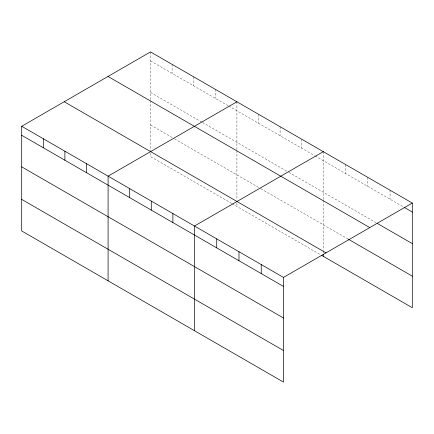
<?xml version="1.0" encoding="UTF-8"?>
<svg xmlns="http://www.w3.org/2000/svg" width="434" height="434" viewBox="0 0 434 434"><rect width="100%" height="100%" fill="white"/><g stroke="black" fill="none" stroke-linecap="round" stroke-linejoin="round"><path stroke-width="0.33" stroke-dasharray="2.17 1.63" d="M150.517 60.906L228.148 105.728M228.734 106.064L314.536 155.605M315.122 155.942L403.517 206.975M150.517 92.48L201.886 122.138M202.466 122.475L288.274 172.01M288.854 172.347L375.996 222.658M150.517 125.008L173.866 138.489M174.452 138.826L260.254 188.361M260.839 188.703L347.889 238.96M231.653 203.421L150.517 156.582L150.517 153.289M232.239 203.758L320.373 254.644M390.047 190.201L390.047 199.201M367.799 177.354L367.799 186.354M345.545 164.508L345.545 173.508M323.292 151.661L323.292 199.683M323.292 200.362L323.292 250.413M323.292 251.069L323.292 253.044M301.695 139.195L301.695 148.189M280.098 126.723L280.098 135.723M258.501 114.256L258.501 123.251M236.904 101.784L236.904 149.811M236.904 150.489L236.904 199.879M236.904 203.166L236.904 206.454M215.307 89.317L215.307 98.317M193.71 76.845L193.71 85.845M172.114 64.378L172.114 73.379M150.517 51.912L150.517 99.934M150.517 100.612L150.517 150.658"/><path stroke-width="0.65" d="M21.7 126.283L283.483 277.418L283.483 382.088L21.7 230.953L21.7 126.283L150.517 51.912L412.3 203.047L412.3 307.717L321.545 255.322M236.904 101.784L108.088 176.161L108.088 280.825M323.292 151.661L194.475 226.033L194.475 330.703M283.483 277.418L412.3 203.047M404.103 207.316L412.3 212.047M377.168 223.336L412.3 243.62M108.006 76.455L369.79 227.59M348.475 239.297L412.3 276.149M64.21 101.74L325.994 252.876M21.7 135.283L283.483 286.418M21.7 166.851L283.483 317.992M21.7 199.38L283.483 350.52M323.292 254.357L323.292 256.331M261.23 264.572L261.23 273.572M238.977 251.725L238.977 260.726M216.729 238.879L216.729 247.879M172.878 213.566L172.878 222.566M151.282 201.094L151.282 210.094M129.685 188.627L129.685 197.627M86.491 163.689L86.491 172.689M64.894 151.222L64.894 160.222M43.297 138.75L43.297 147.75"/></g></svg>
